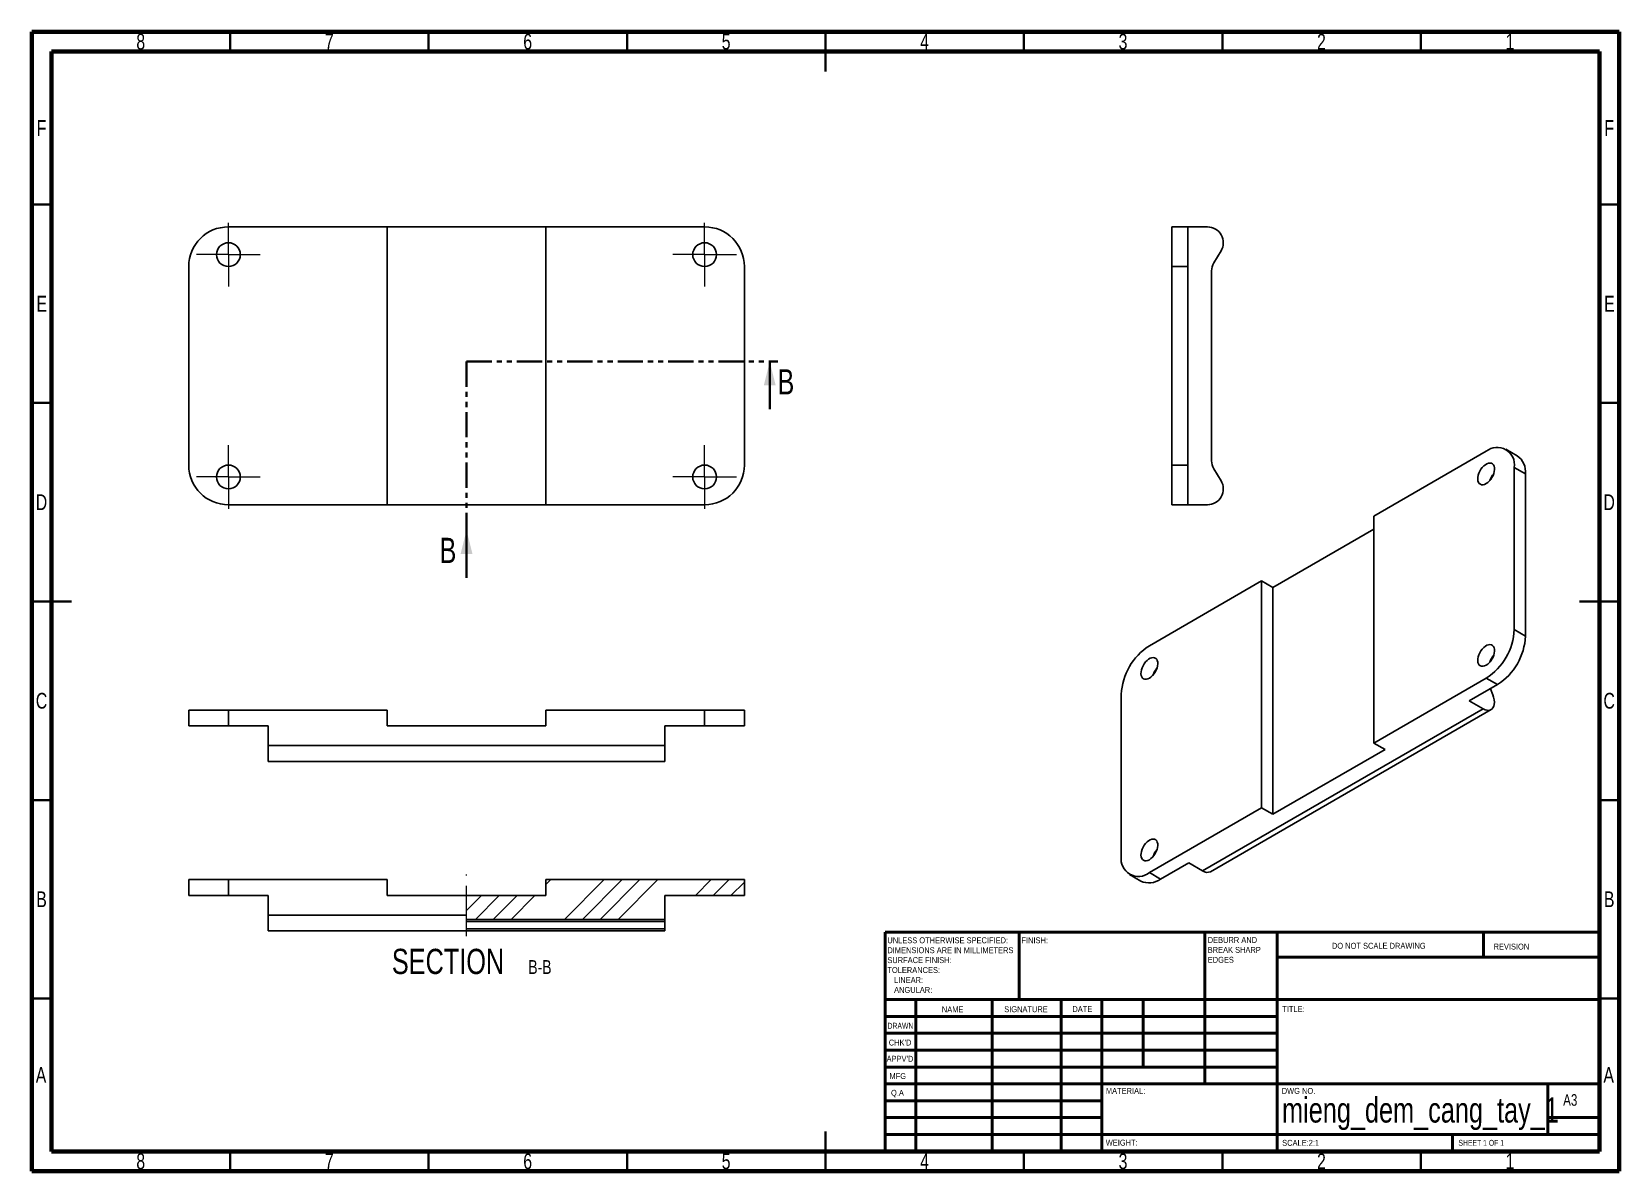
# Model space of a CAD drawing. Header units: millimetres. Extents: x 15 to 415, y 5 to 292.
import ezdxf

# ---------------------------------------------------------------- set-up
doc = ezdxf.new("R2010")
doc.units = ezdxf.units.MM
doc.linetypes.add('CENTERX2', pattern=[20.32, 12.7, -2.54, 2.54, -2.54])
doc.linetypes.add('PHANTOM', pattern=[12.7, 6.35, -1.27, 1.27, -1.27, 1.27, -1.27])
doc.styles.add('SLDTEXTSTYLE0', font='TXT', dxfattribs={"width": 0.75})
doc.styles.add('SLDTEXTSTYLE1', font='TXT', dxfattribs={"width": 0.686449})
doc.styles.add('SLDTEXTSTYLE2', font='TXT', dxfattribs={"width": 0.6875})

# ---------------------------------------------------------------- blocks, each defined once
blk = doc.blocks.new('SW_NOTE_0')
at = {"color": 0, "linetype": 'Continuous', "lineweight": 0, "char_height": 1.5, "attachment_point": 1, "style": 'SLDTEXTSTYLE0'}
for s, insert in [('UNLESS OTHERWISE SPECIFIED:', (0, 1.93)), ('SURFACE FINISH:', (0, -3.07)), ('DIMENSIONS ARE IN MILLIMETERS', (0, -0.57)), ('TOLERANCES:', (0, -5.57)), ('ANGULAR:', (1.69, -10.57)), ('LINEAR:', (1.69, -8.07))]:
    blk.add_mtext(s, dxfattribs=dict(at, insert=insert))
blk = doc.blocks.new('SW_NOTE_0_1')
at = {"color": 0, "linetype": 'Continuous', "lineweight": 0, "char_height": 1.5, "attachment_point": 1, "style": 'SLDTEXTSTYLE0'}
for s, insert in [('DEBURR AND', (0, 1.93)), ('BREAK SHARP', (0, -0.57)), ('EDGES', (0, -3.07))]:
    blk.add_mtext(s, dxfattribs=dict(at, insert=insert))
blk = doc.blocks.new('SW_CENTERMARKSYMBOL_0')
at = {"color": 0, "linetype": 'Continuous', "lineweight": 18}
for p, q in [((0, 5), (0, 8)), ((0, 0), (0, 5)), ((-5, 0), (-8, 0)), ((0, 0), (-5, 0)), ((0, 0), (0, -5)), ((0, 0), (5, 0)), ((5, 0), (8, 0)), ((0, -5), (0, -8))]:
    blk.add_line(p, q, dxfattribs=at)
blk = doc.blocks.new('SW_CENTERMARKSYMBOL_1')
at = {"color": 0, "linetype": 'Continuous', "lineweight": 18}
for p, q in [((0, 5), (0, 8)), ((0, 0), (0, 5)), ((-5, 0), (-8, 0)), ((0, 0), (-5, 0)), ((0, 0), (0, -5)), ((0, 0), (5, 0)), ((5, 0), (8, 0)), ((0, -5), (0, -8))]:
    blk.add_line(p, q, dxfattribs=at)
blk = doc.blocks.new('SW_CENTERMARKSYMBOL_2')
at = {"color": 0, "linetype": 'Continuous', "lineweight": 18}
for p, q in [((0, 5), (0, 8)), ((0, 0), (0, 5)), ((-5, 0), (-8, 0)), ((0, 0), (-5, 0)), ((0, 0), (0, -5)), ((0, 0), (5, 0)), ((5, 0), (8, 0)), ((0, -5), (0, -8))]:
    blk.add_line(p, q, dxfattribs=at)
blk = doc.blocks.new('SW_CENTERMARKSYMBOL_3')
at = {"color": 0, "linetype": 'Continuous', "lineweight": 18}
for p, q in [((0, 5), (0, 8)), ((0, 0), (0, 5)), ((-5, 0), (-8, 0)), ((0, 0), (-5, 0)), ((0, 0), (0, -5)), ((0, 0), (5, 0)), ((5, 0), (8, 0)), ((0, -5), (0, -8))]:
    blk.add_line(p, q, dxfattribs=at)
blk = doc.blocks.new('SW_NOTE_0_2')
at = {"color": 0, "linetype": 'Continuous', "lineweight": 0, "attachment_point": 2, "style": 'SLDTEXTSTYLE0'}
for s, insert, char_height in [('SECTION', (17.36, 8.19), 6.35), ('B-B', (40.51, 5.35), 3.5)]:
    blk.add_mtext(s, dxfattribs=dict(at, insert=insert, char_height=char_height))

msp = doc.modelspace()

# ---------------------------------------------------------------- hatches: boundary and pattern name
at = {"linetype": 'Continuous', "lineweight": 18}
h = msp.add_hatch(dxfattribs=at)
h.set_pattern_fill('ANSI34', style=0)
h.paths.add_polyline_path([(124.55, 68.44), (174.55, 68.44), (174.55, 74.44), (194.55, 74.44), (194.55, 78.44), (144.55, 78.44), (144.55, 74.44), (124.55, 74.44)], flags=0)

# ---------------------------------------------------------------- linework, layer by layer
at = {"color": 7, "linetype": 'Continuous', "lineweight": 70}
for p, q in [((15, 5), (15, 292)), ((15, 292), (415, 292)), ((415, 292), (415, 5)), ((20, 10), (20, 287)), ((20, 287), (410, 287)), ((410, 287), (410, 10)), ((410, 10), (20, 10)), ((415, 5), (15, 5))]:
    msp.add_line(p, q, dxfattribs=at)
at = {"color": 7, "linetype": 'Continuous', "lineweight": 35}
for p, q in [((65, 287), (65, 292)), ((115, 287), (115, 292)), ((165, 287), (165, 292)), ((215, 292), (215, 282)), ((215, 287), (215, 292)), ((265, 287), (265, 292)), ((315, 287), (315, 292)), ((365, 287), (365, 292)), ((20, 248.5), (15, 248.5)), ((410, 248.5), (415, 248.5)), ((200.95, 196.91), (200.95, 208.91)), ((20, 198.5), (15, 198.5)), ((410, 198.5), (415, 198.5)), ((124.55, 154.46), (124.55, 166.46)), ((15, 148.5), (25, 148.5)), ((20, 148.5), (15, 148.5)), ((415, 148.5), (405, 148.5)), ((410, 148.5), (415, 148.5)), ((20, 98.5), (15, 98.5)), ((410, 98.5), (415, 98.5)), ((20, 48.5), (15, 48.5)), ((410, 48.5), (415, 48.5)), ((215, 5), (215, 15)), ((65, 10), (65, 5)), ((115, 10), (115, 5)), ((165, 10), (165, 5)), ((215, 10), (215, 5)), ((265, 10), (265, 5)), ((315, 10), (315, 5)), ((365, 10), (365, 5))]:
    msp.add_line(p, q, dxfattribs=at)
at = {"color": 7, "linetype": 'Continuous', "lineweight": 25}
for p, q in [((104.55, 242.86), (64.55, 242.86)), ((104.55, 242.86), (104.55, 172.86)), ((104.55, 242.86), (144.55, 242.86)), ((144.55, 242.86), (144.55, 172.86)), ((184.55, 242.86), (144.55, 242.86)), ((302.29, 242.86), (306.29, 242.86)), ((302.29, 232.86), (302.29, 242.86)), ((306.29, 242.86), (306.29, 232.86)), ((311.23, 242.86), (306.29, 242.86)), ((314.66, 236.8), (312.86, 233.81)), ((54.55, 182.86), (54.55, 232.86)), ((194.55, 182.86), (194.55, 232.86)), ((306.29, 232.86), (302.29, 232.86)), ((302.29, 182.86), (302.29, 232.86)), ((306.29, 232.86), (306.29, 182.86)), ((312.29, 183.97), (312.29, 231.75)), ((381.46, 186.35), (353.18, 170.02)), ((389.29, 185.21), (386.46, 186.85)), ((302.29, 172.86), (302.29, 182.86)), ((302.29, 182.86), (306.29, 182.86)), ((306.29, 182.86), (306.29, 172.86)), ((314.66, 178.92), (312.86, 181.91)), ((388.53, 141.44), (388.53, 182.27)), ((391.36, 180.63), (388.53, 182.27)), ((391.36, 180.63), (391.36, 139.81)), ((64.55, 172.86), (104.55, 172.86)), ((104.55, 172.86), (144.55, 172.86)), ((144.55, 172.86), (184.55, 172.86)), ((306.29, 172.86), (302.29, 172.86)), ((311.23, 172.86), (306.29, 172.86)), ((353.18, 170.02), (353.18, 112.86)), ((327.72, 152.06), (353.18, 166.76)), ((324.89, 153.69), (296.61, 137.37)), ((324.89, 153.69), (324.89, 96.54)), ((324.89, 153.69), (327.72, 152.06)), ((327.72, 152.06), (327.72, 94.9)), ((388.53, 141.44), (391.36, 139.81)), ((353.18, 112.86), (381.46, 129.19)), ((384.29, 127.56), (381.46, 129.19)), ((289.54, 84.29), (289.54, 125.12)), ((384.29, 127.56), (377.22, 123.48)), ((383.13, 125.01), (382.52, 126.54)), ((54.55, 117.17), (54.55, 121.17)), ((54.55, 121.17), (64.55, 121.17)), ((64.55, 121.17), (64.55, 117.17)), ((64.55, 121.17), (104.55, 121.17)), ((104.55, 121.17), (104.55, 117.17)), ((144.55, 121.17), (144.55, 117.17)), ((144.55, 121.17), (184.55, 121.17)), ((184.55, 117.17), (184.55, 121.17)), ((184.55, 121.17), (194.55, 121.17)), ((194.55, 121.17), (194.55, 117.17)), ((310, 80.64), (380.71, 121.46)), ((312, 80.44), (382.71, 121.26)), ((380.71, 121.46), (377.22, 123.48)), ((64.55, 117.17), (54.55, 117.17)), ((64.55, 117.17), (74.55, 117.17)), ((74.55, 112.24), (74.55, 117.17)), ((104.55, 117.17), (144.55, 117.17)), ((174.55, 112.24), (174.55, 117.17)), ((184.55, 117.17), (174.55, 117.17)), ((194.55, 117.17), (184.55, 117.17)), ((74.55, 112.24), (174.55, 112.24)), ((74.55, 108.24), (74.55, 112.24)), ((174.55, 112.24), (174.55, 108.24)), ((353.18, 112.86), (356.01, 111.23)), ((74.55, 108.24), (174.55, 108.24)), ((327.72, 94.9), (356.01, 111.23)), ((296.61, 80.21), (324.89, 96.54)), ((324.89, 96.54), (327.72, 94.9)), ((296.61, 80.21), (299.44, 78.57)), ((299.44, 78.57), (306.51, 82.66)), ((310, 80.64), (306.51, 82.66)), ((54.55, 74.44), (54.55, 78.44)), ((54.55, 78.44), (64.55, 78.44)), ((64.55, 78.44), (64.55, 74.44)), ((64.55, 78.44), (104.55, 78.44)), ((104.55, 78.44), (104.55, 74.44)), ((144.55, 74.44), (144.55, 78.44)), ((144.55, 78.44), (194.55, 78.44)), ((194.55, 78.44), (194.55, 74.44)), ((291.61, 79.71), (294.44, 78.08)), ((64.55, 74.44), (54.55, 74.44)), ((64.55, 74.44), (74.55, 74.44)), ((74.55, 69.51), (74.55, 74.44)), ((104.55, 74.44), (124.55, 74.44)), ((144.55, 74.44), (124.55, 74.44)), ((194.55, 74.44), (174.55, 74.44)), ((174.55, 74.44), (174.55, 68.44)), ((74.55, 69.51), (124.55, 69.51)), ((74.55, 65.51), (74.55, 69.51)), ((174.55, 68.44), (124.55, 68.44)), ((174.55, 68.44), (174.55, 67.87)), ((74.55, 65.51), (124.55, 65.51)), ((124.55, 65.51), (174.55, 65.51)), ((174.55, 66.08), (174.55, 67.87)), ((174.55, 66.08), (174.55, 65.51))]:
    msp.add_line(p, q, dxfattribs=at)
at = {"color": 7, "linetype": 'PHANTOM', "lineweight": 35}
for q in [(202.95, 208.91), (124.55, 164.46)]:
    msp.add_line((124.55, 208.91), q, dxfattribs=at)
at = {"color": 7, "linetype": 'CENTERX2', "lineweight": 18}
msp.add_line((124.55, 64.22), (124.55, 79.74), dxfattribs=at)
at = {"color": 8, "linetype": 'Continuous', "lineweight": 25}
for p, q in [((174.55, 67.87), (124.55, 67.87)), ((124.55, 66.08), (174.55, 66.08))]:
    msp.add_line(p, q, dxfattribs=at)
at = {"color": 7, "linetype": 'Continuous', "lineweight": 50}
for p, q in [((230, 65.25), (410, 65.25)), ((230, 65.25), (230, 10)), ((263.8, 48.25), (263.8, 65.25)), ((310.6, 65.25), (310.6, 27)), ((328.8, 65.25), (328.8, 10)), ((380.8, 58.88), (380.8, 65.25)), ((410, 58.88), (328.8, 58.88)), ((410, 48.25), (230, 48.25)), ((237.8, 48.25), (237.8, 10)), ((256.99, 48.25), (256.99, 10)), ((274.4, 48.25), (274.4, 10)), ((284.6, 10), (284.6, 48.25)), ((295, 31.25), (295, 48.25)), ((328.8, 44), (230, 44)), ((328.8, 39.75), (230, 39.75)), ((328.8, 35.5), (230, 35.5)), ((328.8, 31.25), (230, 31.25)), ((284.6, 27), (230, 27)), ((284.6, 27), (410, 27)), ((397, 14.25), (397, 27)), ((284.6, 22.75), (230, 22.75)), ((284.6, 18.5), (230, 18.5)), ((410, 18.5), (397, 18.5)), ((230, 14.25), (410, 14.25)), ((373, 10), (373, 14.25))]:
    msp.add_line(p, q, dxfattribs=at)
at = {"color": 7, "linetype": 'Continuous', "lineweight": 25, "flags": 128}
for points in [[(381.46, 178.18), (381.06, 178), (380.67, 177.9), (380.32, 177.91), (380, 178.02), (379.73, 178.22), (379.53, 178.5), (379.4, 178.87), (379.34, 179.29), (379.36, 179.77), (379.46, 180.28), (379.62, 180.8), (379.86, 181.31), (380.15, 181.8), (380.49, 182.25), (380.86, 182.64), (381.26, 182.96), (381.66, 183.19), (382.06, 183.33), (382.43, 183.37), (382.77, 183.32), (383.07, 183.16), (383.3, 182.92), (383.47, 182.59), (383.56, 182.2), (383.58, 181.74), (383.52, 181.25), (383.39, 180.73), (383.19, 180.21), (382.93, 179.71), (382.61, 179.24), (382.25, 178.82), (381.86, 178.46), (381.46, 178.18)], [(381.46, 132.46), (381.86, 132.73), (382.25, 133.09), (382.61, 133.51), (382.93, 133.98), (383.19, 134.48), (383.39, 135), (383.52, 135.52), (383.58, 136.01), (383.56, 136.47), (383.47, 136.87), (383.3, 137.19), (383.07, 137.44), (382.77, 137.59), (382.43, 137.65), (382.06, 137.6), (381.66, 137.46), (381.26, 137.23), (380.86, 136.91), (380.49, 136.52), (380.15, 136.08), (379.86, 135.59), (379.62, 135.07), (379.46, 134.55), (379.36, 134.04), (379.34, 133.57), (379.4, 133.14), (379.53, 132.78), (379.73, 132.49), (380, 132.29), (380.32, 132.19), (380.67, 132.18), (381.06, 132.27), (381.46, 132.46)], [(296.61, 129.2), (297.01, 129.48), (297.4, 129.83), (297.76, 130.25), (298.07, 130.72), (298.34, 131.23), (298.54, 131.75), (298.67, 132.26), (298.73, 132.76), (298.71, 133.21), (298.61, 133.61), (298.45, 133.94), (298.21, 134.18), (297.92, 134.33), (297.58, 134.39), (297.21, 134.35), (296.81, 134.2), (296.41, 133.97), (296.01, 133.66), (295.64, 133.27), (295.3, 132.82), (295.01, 132.33), (294.77, 131.81), (294.6, 131.29), (294.51, 130.79), (294.49, 130.31), (294.55, 129.88), (294.68, 129.52), (294.88, 129.23), (295.15, 129.03), (295.46, 128.93), (295.82, 128.92), (296.21, 129.01), (296.61, 129.2)], [(380.71, 121.46), (381.2, 121.23), (381.68, 121.1), (382.13, 121.08), (382.54, 121.18), (382.89, 121.39), (383.17, 121.7), (383.38, 122.1), (383.5, 122.59), (383.54, 123.14), (383.49, 123.74), (383.35, 124.37), (383.13, 125.01)], [(296.61, 83.47), (296.21, 83.29), (295.82, 83.19), (295.46, 83.2), (295.15, 83.31), (294.88, 83.51), (294.68, 83.79), (294.55, 84.16), (294.49, 84.58), (294.51, 85.06), (294.6, 85.57), (294.77, 86.09), (295.01, 86.6), (295.3, 87.09), (295.64, 87.54), (296.01, 87.93), (296.41, 88.25), (296.81, 88.48), (297.21, 88.62), (297.58, 88.66), (297.92, 88.61), (298.21, 88.45), (298.45, 88.21), (298.61, 87.88), (298.71, 87.48), (298.73, 87.03), (298.67, 86.54), (298.54, 86.02), (298.34, 85.5), (298.07, 85), (297.76, 84.52), (297.4, 84.1), (297.01, 83.75), (296.61, 83.47)]]:
    msp.add_lwpolyline(points, dxfattribs=at)
at = {"color": 7, "linetype": 'Continuous', "lineweight": 25}
for centre in [(64.55, 235.86), (184.55, 235.86), (64.55, 179.86), (184.55, 179.86)]:
    msp.add_circle(centre, 3, dxfattribs=at)
for centre, radius, start, end in [((64.55, 232.86), 10, 90, 180), ((184.55, 232.86), 10, 0, 90), ((311.23, 238.86), 4, 329.0362, 90), ((316.29, 231.75), 4, 149.0362, 180), ((384.21, 182.94), 4.38, 351.1194, 128.8699), ((386.41, 181.15), 4.98, 354.0137, 54.6741), ((64.55, 182.86), 10, 180, 270), ((184.55, 182.86), 10, 270, 0), ((316.29, 183.97), 4, 180, 210.9638), ((387.19, 177.33), 5.08, 138.6327, 161.3726), ((311.23, 176.86), 4, 270, 30.9638), ((373.22, 142.11), 15.33, 302.5243, 357.4757), ((304.85, 124.44), 15.33, 122.5243, 177.4757), ((376.05, 140.48), 15.33, 302.5242, 357.4758), ((387.19, 131.6), 5.08, 138.6327, 161.3726), ((302.31, 128.36), 5.05, 138.5719, 161.4335), ((293.86, 83.62), 4.38, 171.1194, 308.8699), ((302.31, 82.63), 5.05, 138.566, 161.4394), ((311.17, 82.27), 2.01, 234.2991, 294.3905), ((296.51, 82.6), 4.97, 245.3276, 305.9828)]:
    msp.add_arc(centre, radius, start, end, dxfattribs=at)
at = {"color": 7, "linetype": 'Continuous', "lineweight": 35}
for points in [[(200.95, 208.91), (199.45, 202.91), (202.45, 202.91)], [(124.55, 166.46), (123.05, 160.46), (126.05, 160.46)]]:
    msp.add_solid(points, dxfattribs=at)

# ---------------------------------------------------------------- block references
at = {"color": 7, "linetype": 'Continuous', "lineweight": 0}
for name, p in [('SW_CENTERMARKSYMBOL_2', (64.55, 235.86)), ('SW_CENTERMARKSYMBOL_1', (184.55, 235.86)), ('SW_CENTERMARKSYMBOL_3', (64.55, 179.86)), ('SW_CENTERMARKSYMBOL_0', (184.55, 179.86)), ('SW_NOTE_0_1', (311.31, 62.07)), ('SW_NOTE_0_2', (102.53, 52.83)), ('SW_NOTE_0', (230.59, 61.99))]:
    msp.add_blockref(name, p, dxfattribs=at)

# ---------------------------------------------------------------- texts
for s, insert, char_height, attachment_point, style in [('8', (42.46, 291.49), 3.97, 2, 'SLDTEXTSTYLE0'), ('7', (89.96, 291.49), 3.97, 2, 'SLDTEXTSTYLE0'), ('6', (139.96, 291.49), 3.97, 2, 'SLDTEXTSTYLE0'), ('5', (189.96, 291.49), 3.97, 2, 'SLDTEXTSTYLE0'), ('4', (239.96, 291.49), 3.97, 2, 'SLDTEXTSTYLE0'), ('3', (289.96, 291.49), 3.97, 2, 'SLDTEXTSTYLE0'), ('2', (339.96, 291.49), 3.97, 2, 'SLDTEXTSTYLE0'), ('1', (387.46, 291.49), 3.97, 2, 'SLDTEXTSTYLE0'), ('F', (17.46, 269.74), 3.97, 2, 'SLDTEXTSTYLE0'), ('F', (412.46, 269.74), 3.97, 2, 'SLDTEXTSTYLE0'), ('E', (17.51, 225.49), 3.97, 2, 'SLDTEXTSTYLE0'), ('E', (412.51, 225.49), 3.97, 2, 'SLDTEXTSTYLE0'), ('D', (17.45, 175.49), 3.97, 2, 'SLDTEXTSTYLE0'), ('D', (412.45, 175.49), 3.97, 2, 'SLDTEXTSTYLE0'), ('C', (17.46, 125.49), 3.97, 2, 'SLDTEXTSTYLE0'), ('C', (412.46, 125.49), 3.97, 2, 'SLDTEXTSTYLE0'), ('B', (17.47, 75.49), 3.97, 2, 'SLDTEXTSTYLE0'), ('B', (412.47, 75.49), 3.97, 2, 'SLDTEXTSTYLE0'), ('FINISH:', (264.37, 63.92), 1.5, 1, 'SLDTEXTSTYLE0'), ('DO NOT SCALE DRAWING', (342.61, 62.53), 1.5, 1, 'SLDTEXTSTYLE0'), ('REVISION', (383.33, 62.33), 1.5, 1, 'SLDTEXTSTYLE0'), ('NAME', (244.32, 46.5), 1.5, 1, 'SLDTEXTSTYLE0'), ('SIGNATURE', (260.03, 46.56), 1.5, 1, 'SLDTEXTSTYLE0'), ('DATE', (277.21, 46.58), 1.5, 1, 'SLDTEXTSTYLE0'), ('TITLE:', (330.09, 46.58), 1.5, 1, 'SLDTEXTSTYLE0'), ('DRAWN', (230.64, 42.38), 1.5, 1, 'SLDTEXTSTYLE1'), ("CHK'D", (230.94, 38.16), 1.5, 1, 'SLDTEXTSTYLE0'), ("APPV'D", (230.4, 34.07), 1.5, 1, 'SLDTEXTSTYLE0'), ('A', (17.34, 31.24), 3.97, 2, 'SLDTEXTSTYLE0'), ('MFG', (231.12, 29.72), 1.5, 1, 'SLDTEXTSTYLE0'), ('A', (412.34, 31.24), 3.97, 2, 'SLDTEXTSTYLE0'), ('Q.A', (231.51, 25.5), 1.5, 1, 'SLDTEXTSTYLE0'), ('MATERIAL:', (285.65, 25.99), 1.5, 1, 'SLDTEXTSTYLE0'), ('DWG NO.', (329.95, 25.99), 1.5, 1, 'SLDTEXTSTYLE0'), ('A3', (400.87, 24.41), 2.91, 1, 'SLDTEXTSTYLE0'), ('mieng_dem_cang_tay_1', (364.91, 23.61), 6.35, 2, 'SLDTEXTSTYLE0'), ('WEIGHT:', (285.62, 12.95), 1.499, 1, 'SLDTEXTSTYLE0'), ('SCALE:2:1', (330.07, 12.9), 1.5, 1, 'SLDTEXTSTYLE0'), ('SHEET 1 OF 1', (374.48, 12.9), 1.5, 1, 'SLDTEXTSTYLE2'), ('8', (42.46, 9.49), 3.97, 2, 'SLDTEXTSTYLE0'), ('7', (89.96, 9.49), 3.97, 2, 'SLDTEXTSTYLE0'), ('6', (139.96, 9.49), 3.97, 2, 'SLDTEXTSTYLE0'), ('5', (189.96, 9.49), 3.97, 2, 'SLDTEXTSTYLE0'), ('4', (239.96, 9.49), 3.97, 2, 'SLDTEXTSTYLE0'), ('3', (289.96, 9.49), 3.97, 2, 'SLDTEXTSTYLE0'), ('2', (339.96, 9.49), 3.97, 2, 'SLDTEXTSTYLE0'), ('1', (387.46, 9.49), 3.97, 2, 'SLDTEXTSTYLE0')]:
    msp.add_mtext(s, dxfattribs=dict(at, insert=insert, char_height=char_height, attachment_point=attachment_point, style=style))
at = {"color": 7, "linetype": 'Continuous', "char_height": 6.35, "attachment_point": 1, "style": 'SLDTEXTSTYLE0'}
for insert in [(202.89, 207), (117.74, 164.55)]:
    msp.add_mtext('B', dxfattribs=dict(at, insert=insert))

doc.saveas('drawing.dxf')
